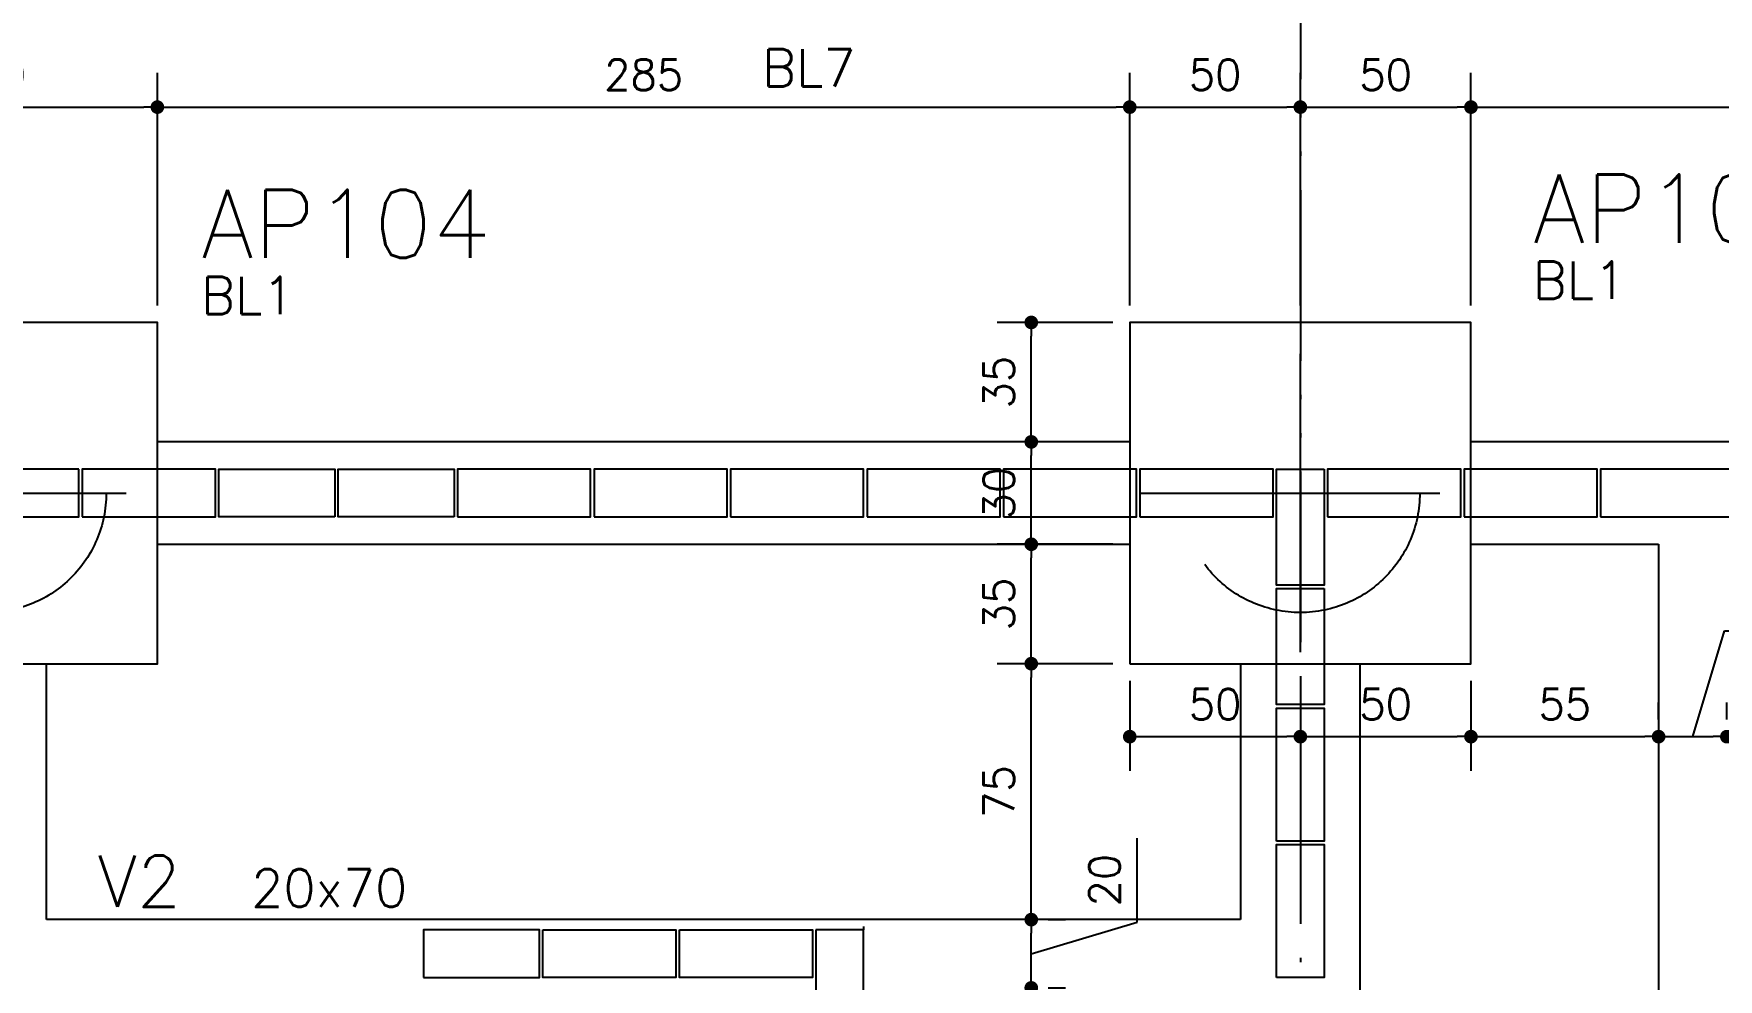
# Model space of a CAD drawing. Extents: x -15987 to 10953, y -16747 to -1189.
# Drawn here: x 2095.3 to 2589, y -15164.1 to -14887 of the extents above; entities that cross this region are included whole.
import ezdxf

# ---------------------------------------------------------------- set-up
doc = ezdxf.new("R2010")
doc.units = 0
doc.header["$LTSCALE"] = 25
doc.linetypes.add('ESTILO_TQS_0002', pattern=[0.4, 0.1, -0.3])
doc.linetypes.add('ESTILO_TQS_0004', pattern=[3.3, 2, -0.4, 0.05, -0.4, 0.05, -0.4])
for name, color, linetype in [('228', 7, 'Continuous'), ('72', 7, 'Continuous'), ('BLOCO', 3, 'Continuous'), ('COTA', 1, 'Continuous'), ('EIXOS', 1, 'ESTILO_TQS_0004'), ('ESTACA', 1, 'ESTILO_TQS_0002'), ('P-D', 2, 'Continuous'), ('PROJ', 252, 'Continuous'), ('VIG-D', 2, 'Continuous'), ('VIG-N', 4, 'Continuous'), ('VIGA', 3, 'Continuous')]:
    doc.layers.add(name, color=color, linetype=linetype)
doc.styles.add('COTA', font='romans.shx')
doc.styles.get("Standard").update_dxf_attribs({"font": 'romans.shx'})
doc.dimstyles.new('forma', dxfattribs={"dimscale": 5, "dimtxt": 1.8, "dimasz": 0.8, "dimexe": 2, "dimexo": 1, "dimgap": 1, "dimtad": 1, "dimdec": 1, "dimzin": 9, "dimtxsty": 'COTA', "dimblk1": 'DOT', "dimblk2": 'DOT', "dimsah": 1, "dimcen": 0, "dimdle": 1, "dimclrd": 256, "dimclre": 256, "dimclrt": 2, "dimadec": 0, "dimazin": 0, "dimtfac": 1, "dimtdec": 0, "dimtmove": 0, "dimatfit": 3, "dimfxl": 1, "dimtolj": 1, "dimtzin": 0, "dimarcsym": 0})

# ---------------------------------------------------------------- blocks, each defined once
blk = doc.blocks.new('_EST70')
at = {"layer": 'ESTACA', "linetype": 'ESTILO_TQS_0002'}
for p, q in [((0, -1.333), (0, 1.333)), ((-1.333, 0), (1.333, 0))]:
    blk.add_line(p, q, dxfattribs=at)
blk.add_circle((0, 0), 1, dxfattribs=at)
blk = doc.blocks.new('INFERIOR')
at = {"layer": 'PROJ'}
blk.add_line((29293.52, 8592.94), (29293.52, 8591.94), dxfattribs=at)
for points in [[(29063.52, 8726.94), (29009.52, 8726.94), (29009.52, 8712.94), (29063.52, 8712.94), (29063.52, 8726.94)], [(29064.52, 8712.94), (29103.52, 8712.94), (29103.52, 8726.94), (29064.52, 8726.94), (29064.52, 8712.94)], [(29138.52, 8712.94), (29104.52, 8712.94), (29104.52, 8726.94), (29138.52, 8726.94), (29138.52, 8712.94)], [(29173.52, 8712.94), (29139.52, 8712.94), (29139.52, 8726.94), (29173.52, 8726.94), (29173.52, 8712.94)], [(29174.52, 8712.94), (29213.52, 8712.94), (29213.52, 8726.94), (29174.52, 8726.94), (29174.52, 8712.94)], [(29214.52, 8712.94), (29253.52, 8712.94), (29253.52, 8726.94), (29214.52, 8726.94), (29214.52, 8712.94)], [(29254.52, 8712.94), (29293.52, 8712.94), (29293.52, 8726.94), (29254.52, 8726.94), (29254.52, 8712.94)], [(29294.52, 8712.94), (29333.52, 8712.94), (29333.52, 8726.94), (29294.52, 8726.94), (29294.52, 8712.94)], [(29334.52, 8712.94), (29373.52, 8712.94), (29373.52, 8726.94), (29334.52, 8726.94), (29334.52, 8712.94)], [(29374.52, 8712.94), (29413.52, 8712.94), (29413.52, 8726.94), (29374.52, 8726.94), (29374.52, 8712.94)], [(29428.52, 8726.94), (29428.52, 8692.94), (29414.52, 8692.94), (29414.52, 8726.94), (29428.52, 8726.94)], [(29429.52, 8712.94), (29468.52, 8712.94), (29468.52, 8726.94), (29429.52, 8726.94), (29429.52, 8712.94)], [(29469.52, 8712.94), (29508.52, 8712.94), (29508.52, 8726.94), (29469.52, 8726.94), (29469.52, 8712.94)], [(29509.52, 8712.94), (29548.52, 8712.94), (29548.52, 8726.94), (29509.52, 8726.94), (29509.52, 8712.94)], [(29428.52, 8691.94), (29428.52, 8657.94), (29414.52, 8657.94), (29414.52, 8691.94), (29428.52, 8691.94)], [(29414.52, 8617.94), (29414.52, 8656.94), (29428.52, 8656.94), (29428.52, 8617.94), (29414.52, 8617.94)], [(29414.52, 8577.94), (29414.52, 8616.94), (29428.52, 8616.94), (29428.52, 8577.94), (29414.52, 8577.94)], [(29164.52, 8577.94), (29198.52, 8577.94), (29198.52, 8591.94), (29164.52, 8591.94), (29164.52, 8577.94)], [(29199.52, 8591.94), (29238.52, 8591.94), (29238.52, 8577.94), (29199.52, 8577.94), (29199.52, 8591.94)], [(29239.52, 8591.94), (29278.52, 8591.94), (29278.52, 8577.94), (29239.52, 8577.94), (29239.52, 8591.94)], [(29279.52, 8591.94), (29279.52, 8557.94), (29293.52, 8557.94), (29293.52, 8591.94), (29279.52, 8591.94)]]:
    blk.add_lwpolyline(points, dxfattribs=at)
blk = doc.blocks.new('_Dot')
at = {"color": 0, "linetype": 'ByBlock', "lineweight": -2}
blk.add_line((-0.5, 0), (-1, 0), dxfattribs=at)
at = {"color": 0, "linetype": 'ByBlock', "const_width": 0.5}
blk.add_lwpolyline([(-0.25, 0, 1), (0.25, 0, 1)], format="xyb", close=True, dxfattribs=at)
blk = doc.blocks.new('*D96')
at = {"layer": 'COTA', "lineweight": -2, "transparency": 16777216}
for p, q in [((2031.52, -14966.6), (2031.52, -14898.5)), ((2131.52, -14966.6), (2131.52, -14898.5)), ((2035.52, -14908.5), (2127.52, -14908.5))]:
    blk.add_line(p, q, dxfattribs=at)
at = {"layer": 'Defpoints', "color": 0, "transparency": 16777216}
for p in [(2131.52, -14908.5), (2031.52, -14971.6), (2131.52, -14971.6)]:
    blk.add_point(p, dxfattribs=at)
at = {"layer": 'COTA', "lineweight": -2, "transparency": 16777216, "xscale": 4, "yscale": 4, "zscale": 4, "rotation": 180}
blk.add_blockref('_Dot', (2031.52, -14908.5), dxfattribs=at)
at = {"layer": 'COTA', "lineweight": -2, "transparency": 16777216, "xscale": 4, "yscale": 4, "zscale": 4}
blk.add_blockref('_Dot', (2131.52, -14908.5), dxfattribs=at)
at = {"layer": 'COTA', "color": 2, "transparency": 16777216, "insert": (2081.52, -14899), "char_height": 9, "attachment_point": 5, "style": 'COTA'}
blk.add_mtext('\\A1;100 ', dxfattribs=at)
blk = doc.blocks.new('*D97')
at = {"layer": 'COTA', "lineweight": -2, "transparency": 16777216}
for p, q in [((2131.52, -14966.6), (2131.52, -14898.5)), ((2416.52, -14966.6), (2416.52, -14898.5)), ((2135.52, -14908.5), (2412.52, -14908.5))]:
    blk.add_line(p, q, dxfattribs=at)
at = {"layer": 'Defpoints', "color": 0, "transparency": 16777216}
for p in [(2416.52, -14908.5), (2131.52, -14971.6), (2416.52, -14971.6)]:
    blk.add_point(p, dxfattribs=at)
at = {"layer": 'COTA', "lineweight": -2, "transparency": 16777216, "xscale": 4, "yscale": 4, "zscale": 4, "rotation": 180}
blk.add_blockref('_Dot', (2131.52, -14908.5), dxfattribs=at)
at = {"layer": 'COTA', "lineweight": -2, "transparency": 16777216, "xscale": 4, "yscale": 4, "zscale": 4}
blk.add_blockref('_Dot', (2416.52, -14908.5), dxfattribs=at)
at = {"layer": 'COTA', "color": 2, "transparency": 16777216, "insert": (2274.02, -14899), "char_height": 9, "attachment_point": 5, "style": 'COTA'}
blk.add_mtext('\\A1;285 ', dxfattribs=at)
blk = doc.blocks.new('*D98')
at = {"layer": 'COTA', "lineweight": -2, "transparency": 16777216}
for p, q in [((2416.52, -14966.6), (2416.52, -14898.5)), ((2466.52, -14966.6), (2466.52, -14898.5)), ((2420.52, -14908.5), (2462.52, -14908.5))]:
    blk.add_line(p, q, dxfattribs=at)
at = {"layer": 'Defpoints', "color": 0, "transparency": 16777216}
for p in [(2466.52, -14908.5), (2416.52, -14971.6), (2466.52, -14971.6)]:
    blk.add_point(p, dxfattribs=at)
at = {"layer": 'COTA', "lineweight": -2, "transparency": 16777216, "xscale": 4, "yscale": 4, "zscale": 4, "rotation": 180}
blk.add_blockref('_Dot', (2416.52, -14908.5), dxfattribs=at)
at = {"layer": 'COTA', "lineweight": -2, "transparency": 16777216, "xscale": 4, "yscale": 4, "zscale": 4}
blk.add_blockref('_Dot', (2466.52, -14908.5), dxfattribs=at)
at = {"layer": 'COTA', "color": 2, "transparency": 16777216, "insert": (2441.52, -14899), "char_height": 9, "attachment_point": 5, "style": 'COTA'}
blk.add_mtext('\\A1;50 ', dxfattribs=at)
blk = doc.blocks.new('*D99')
at = {"layer": 'COTA', "lineweight": -2, "transparency": 16777216}
for p, q in [((2466.52, -14966.6), (2466.52, -14898.5)), ((2516.52, -14966.6), (2516.52, -14898.5)), ((2470.52, -14908.5), (2512.52, -14908.5))]:
    blk.add_line(p, q, dxfattribs=at)
at = {"layer": 'Defpoints', "color": 0, "transparency": 16777216}
for p in [(2516.52, -14908.5), (2466.52, -14971.6), (2516.52, -14971.6)]:
    blk.add_point(p, dxfattribs=at)
at = {"layer": 'COTA', "lineweight": -2, "transparency": 16777216, "xscale": 4, "yscale": 4, "zscale": 4, "rotation": 180}
blk.add_blockref('_Dot', (2466.52, -14908.5), dxfattribs=at)
at = {"layer": 'COTA', "lineweight": -2, "transparency": 16777216, "xscale": 4, "yscale": 4, "zscale": 4}
blk.add_blockref('_Dot', (2516.52, -14908.5), dxfattribs=at)
at = {"layer": 'COTA', "color": 2, "transparency": 16777216, "insert": (2491.52, -14899), "char_height": 9, "attachment_point": 5, "style": 'COTA'}
blk.add_mtext('\\A1;50 ', dxfattribs=at)
blk = doc.blocks.new('*D100')
at = {"layer": 'COTA', "lineweight": -2, "transparency": 16777216}
for p, q in [((2516.52, -14966.6), (2516.52, -14898.5)), ((2814.02, -14966.6), (2814.02, -14898.5)), ((2520.52, -14908.5), (2810.02, -14908.5))]:
    blk.add_line(p, q, dxfattribs=at)
at = {"layer": 'Defpoints', "color": 0, "transparency": 16777216}
for p in [(2814.02, -14908.5), (2516.52, -14971.6), (2814.02, -14971.6)]:
    blk.add_point(p, dxfattribs=at)
at = {"layer": 'COTA', "lineweight": -2, "transparency": 16777216, "xscale": 4, "yscale": 4, "zscale": 4, "rotation": 180}
blk.add_blockref('_Dot', (2516.52, -14908.5), dxfattribs=at)
at = {"layer": 'COTA', "lineweight": -2, "transparency": 16777216, "xscale": 4, "yscale": 4, "zscale": 4}
blk.add_blockref('_Dot', (2814.02, -14908.5), dxfattribs=at)
at = {"layer": 'COTA', "color": 2, "transparency": 16777216, "insert": (2665.27, -14898.14), "char_height": 9, "attachment_point": 5, "style": 'COTA'}
blk.add_mtext('\\A1;297,5 ', dxfattribs=at)
blk = doc.blocks.new('*D302')
at = {"layer": 'COTA', "lineweight": -2, "transparency": 16777216}
for p, q in [((2418.65, -15147.3), (2418.65, -15122.73)), ((2387.65, -15156.6), (2418.65, -15147.3)), ((2392.65, -15146.6), (2397.65, -15146.6)), ((2387.65, -15162.6), (2387.65, -15150.6)), ((2392.65, -15166.6), (2397.65, -15166.6))]:
    blk.add_line(p, q, dxfattribs=at)
at = {"layer": 'Defpoints', "color": 0, "transparency": 16777216}
for p in [(2387.65, -15146.6), (2387.65, -15146.6), (2387.65, -15166.6)]:
    blk.add_point(p, dxfattribs=at)
at = {"layer": 'COTA', "lineweight": -2, "transparency": 16777216, "xscale": 4, "yscale": 4, "zscale": 4}
for p, rotation in [((2387.65, -15146.6), 90), ((2387.65, -15166.6), 270)]:
    blk.add_blockref('_Dot', p, dxfattribs=dict(at, rotation=rotation))
at = {"layer": 'COTA', "color": 2, "transparency": 16777216, "insert": (2409.15, -15135.01), "char_height": 9, "attachment_point": 5, "rotation": 90, "style": 'COTA'}
blk.add_mtext('\\A1;20 ', dxfattribs=at)
blk = doc.blocks.new('*D303')
at = {"layer": 'COTA', "lineweight": -2, "transparency": 16777216}
for p, q in [((2411.52, -15071.6), (2377.65, -15071.6)), ((2387.65, -15142.6), (2387.65, -15075.6)), ((2392.65, -15146.6), (2397.65, -15146.6))]:
    blk.add_line(p, q, dxfattribs=at)
at = {"layer": 'Defpoints', "color": 0, "transparency": 16777216}
for p in [(2387.65, -15071.6), (2416.52, -15071.6), (2387.65, -15146.6)]:
    blk.add_point(p, dxfattribs=at)
at = {"layer": 'COTA', "lineweight": -2, "transparency": 16777216, "xscale": 4, "yscale": 4, "zscale": 4}
for p, rotation in [((2387.65, -15071.6), 90), ((2387.65, -15146.6), 270)]:
    blk.add_blockref('_Dot', p, dxfattribs=dict(at, rotation=rotation))
at = {"layer": 'COTA', "color": 2, "transparency": 16777216, "insert": (2378.15, -15109.1), "char_height": 9, "attachment_point": 5, "rotation": 90, "style": 'COTA'}
blk.add_mtext('\\A1;75 ', dxfattribs=at)
blk = doc.blocks.new('*D304')
at = {"layer": 'COTA', "lineweight": -2, "transparency": 16777216}
for p, q in [((2411.52, -15036.6), (2377.65, -15036.6)), ((2387.65, -15067.6), (2387.65, -15040.6)), ((2411.52, -15071.6), (2377.65, -15071.6))]:
    blk.add_line(p, q, dxfattribs=at)
at = {"layer": 'Defpoints', "color": 0, "transparency": 16777216}
for p in [(2387.65, -15036.6), (2416.52, -15036.6), (2416.52, -15071.6)]:
    blk.add_point(p, dxfattribs=at)
at = {"layer": 'COTA', "lineweight": -2, "transparency": 16777216, "xscale": 4, "yscale": 4, "zscale": 4}
for p, rotation in [((2387.65, -15036.6), 90), ((2387.65, -15071.6), 270)]:
    blk.add_blockref('_Dot', p, dxfattribs=dict(at, rotation=rotation))
at = {"layer": 'COTA', "color": 2, "transparency": 16777216, "insert": (2378.15, -15054.1), "char_height": 9, "attachment_point": 5, "rotation": 90, "style": 'COTA'}
blk.add_mtext('\\A1;35 ', dxfattribs=at)
blk = doc.blocks.new('*D305')
at = {"layer": 'COTA', "lineweight": -2, "transparency": 16777216}
for p, q in [((2411.52, -15006.6), (2377.65, -15006.6)), ((2387.65, -15032.6), (2387.65, -15010.6)), ((2411.52, -15036.6), (2377.65, -15036.6))]:
    blk.add_line(p, q, dxfattribs=at)
at = {"layer": 'Defpoints', "color": 0, "transparency": 16777216}
for p in [(2387.65, -15006.6), (2416.52, -15006.6), (2416.52, -15036.6)]:
    blk.add_point(p, dxfattribs=at)
at = {"layer": 'COTA', "lineweight": -2, "transparency": 16777216, "xscale": 4, "yscale": 4, "zscale": 4}
for p, rotation in [((2387.65, -15006.6), 90), ((2387.65, -15036.6), 270)]:
    blk.add_blockref('_Dot', p, dxfattribs=dict(at, rotation=rotation))
at = {"layer": 'COTA', "color": 2, "transparency": 16777216, "insert": (2378.15, -15021.6), "char_height": 9, "attachment_point": 5, "rotation": 90, "style": 'COTA'}
blk.add_mtext('\\A1;30 ', dxfattribs=at)
blk = doc.blocks.new('*D306')
at = {"layer": 'COTA', "lineweight": -2, "transparency": 16777216}
for p, q in [((2411.52, -14971.6), (2377.65, -14971.6)), ((2387.65, -15002.6), (2387.65, -14975.6)), ((2411.52, -15006.6), (2377.65, -15006.6))]:
    blk.add_line(p, q, dxfattribs=at)
at = {"layer": 'Defpoints', "color": 0, "transparency": 16777216}
for p in [(2387.65, -14971.6), (2416.52, -14971.6), (2416.52, -15006.6)]:
    blk.add_point(p, dxfattribs=at)
at = {"layer": 'COTA', "lineweight": -2, "transparency": 16777216, "xscale": 4, "yscale": 4, "zscale": 4}
for p, rotation in [((2387.65, -14971.6), 90), ((2387.65, -15006.6), 270)]:
    blk.add_blockref('_Dot', p, dxfattribs=dict(at, rotation=rotation))
at = {"layer": 'COTA', "color": 2, "transparency": 16777216, "insert": (2378.15, -14989.1), "char_height": 9, "attachment_point": 5, "rotation": 90, "style": 'COTA'}
blk.add_mtext('\\A1;35 ', dxfattribs=at)
blk = doc.blocks.new('*D344')
at = {"layer": 'COTA', "lineweight": -2, "transparency": 16777216}
for p, q in [((2416.52, -15076.6), (2416.52, -15102.98)), ((2466.52, -15076.6), (2466.52, -15102.98)), ((2420.52, -15092.98), (2462.52, -15092.98))]:
    blk.add_line(p, q, dxfattribs=at)
at = {"layer": 'Defpoints', "color": 0, "transparency": 16777216}
for p in [(2416.52, -15071.6), (2466.52, -15071.6), (2466.52, -15092.98)]:
    blk.add_point(p, dxfattribs=at)
at = {"layer": 'COTA', "lineweight": -2, "transparency": 16777216, "xscale": 4, "yscale": 4, "zscale": 4, "rotation": 180}
blk.add_blockref('_Dot', (2416.52, -15092.98), dxfattribs=at)
at = {"layer": 'COTA', "lineweight": -2, "transparency": 16777216, "xscale": 4, "yscale": 4, "zscale": 4}
blk.add_blockref('_Dot', (2466.52, -15092.98), dxfattribs=at)
at = {"layer": 'COTA', "color": 2, "transparency": 16777216, "insert": (2441.52, -15083.48), "char_height": 9, "attachment_point": 5, "style": 'COTA'}
blk.add_mtext('\\A1;50 ', dxfattribs=at)
blk = doc.blocks.new('*D345')
at = {"layer": 'COTA', "lineweight": -2, "transparency": 16777216}
for p, q in [((2466.52, -15076.6), (2466.52, -15102.98)), ((2516.52, -15076.6), (2516.52, -15102.98)), ((2470.52, -15092.98), (2512.52, -15092.98))]:
    blk.add_line(p, q, dxfattribs=at)
at = {"layer": 'Defpoints', "color": 0, "transparency": 16777216}
for p in [(2466.52, -15071.6), (2516.52, -15071.6), (2516.52, -15092.98)]:
    blk.add_point(p, dxfattribs=at)
at = {"layer": 'COTA', "lineweight": -2, "transparency": 16777216, "xscale": 4, "yscale": 4, "zscale": 4, "rotation": 180}
blk.add_blockref('_Dot', (2466.52, -15092.98), dxfattribs=at)
at = {"layer": 'COTA', "lineweight": -2, "transparency": 16777216, "xscale": 4, "yscale": 4, "zscale": 4}
blk.add_blockref('_Dot', (2516.52, -15092.98), dxfattribs=at)
at = {"layer": 'COTA', "color": 2, "transparency": 16777216, "insert": (2491.52, -15083.48), "char_height": 9, "attachment_point": 5, "style": 'COTA'}
blk.add_mtext('\\A1;50 ', dxfattribs=at)
blk = doc.blocks.new('*D346')
at = {"layer": 'COTA', "lineweight": -2, "transparency": 16777216}
for p, q in [((2516.52, -15076.6), (2516.52, -15102.98)), ((2571.52, -15087.98), (2571.52, -15082.98)), ((2520.52, -15092.98), (2567.52, -15092.98))]:
    blk.add_line(p, q, dxfattribs=at)
at = {"layer": 'Defpoints', "color": 0, "transparency": 16777216}
for p in [(2516.52, -15071.6), (2571.52, -15092.98), (2571.52, -15092.98)]:
    blk.add_point(p, dxfattribs=at)
at = {"layer": 'COTA', "lineweight": -2, "transparency": 16777216, "xscale": 4, "yscale": 4, "zscale": 4, "rotation": 180}
blk.add_blockref('_Dot', (2516.52, -15092.98), dxfattribs=at)
at = {"layer": 'COTA', "lineweight": -2, "transparency": 16777216, "xscale": 4, "yscale": 4, "zscale": 4}
blk.add_blockref('_Dot', (2571.52, -15092.98), dxfattribs=at)
at = {"layer": 'COTA', "color": 2, "transparency": 16777216, "insert": (2544.02, -15083.48), "char_height": 9, "attachment_point": 5, "style": 'COTA'}
blk.add_mtext('\\A1;55 ', dxfattribs=at)
blk = doc.blocks.new('*D347')
at = {"layer": 'COTA', "lineweight": -2, "transparency": 16777216}
for p, q in [((2581.52, -15092.98), (2590.82, -15061.98)), ((2590.82, -15061.98), (2615.39, -15061.98)), ((2571.52, -15087.98), (2571.52, -15082.98)), ((2591.52, -15087.98), (2591.52, -15082.98)), ((2575.52, -15092.98), (2587.52, -15092.98))]:
    blk.add_line(p, q, dxfattribs=at)
at = {"layer": 'Defpoints', "color": 0, "transparency": 16777216}
for p in [(2571.52, -15092.98), (2591.52, -15092.98), (2591.52, -15092.98)]:
    blk.add_point(p, dxfattribs=at)
at = {"layer": 'COTA', "lineweight": -2, "transparency": 16777216, "xscale": 4, "yscale": 4, "zscale": 4, "rotation": 180}
blk.add_blockref('_Dot', (2571.52, -15092.98), dxfattribs=at)
at = {"layer": 'COTA', "lineweight": -2, "transparency": 16777216, "xscale": 4, "yscale": 4, "zscale": 4}
blk.add_blockref('_Dot', (2591.52, -15092.98), dxfattribs=at)
at = {"layer": 'COTA', "color": 2, "transparency": 16777216, "insert": (2603.1, -15052.48), "char_height": 9, "attachment_point": 5, "style": 'COTA'}
blk.add_mtext('\\A1;20 ', dxfattribs=at)

msp = doc.modelspace()

# ---------------------------------------------------------------- linework, layer by layer
at = {"layer": 'BLOCO', "linetype": 'Continuous'}
for points in [[(2031.52, -15071.6), (2131.52, -15071.6), (2131.52, -14971.6), (2031.52, -14971.6), (2031.52, -15071.6)], [(2416.52, -15071.6), (2516.52, -15071.6), (2516.52, -14971.6), (2416.52, -14971.6), (2416.52, -15071.6)]]:
    msp.add_lwpolyline(points, dxfattribs=at)
at = {"layer": 'EIXOS'}
msp.add_line((2466.52, -14520.3), (2466.52, -16620.71), dxfattribs=at)
at = {"layer": 'VIGA'}
for p, q in [((2416.52, -15006.6), (2131.52, -15006.6)), ((2581.52, -15006.6), (2516.52, -15006.6)), ((2681.52, -15006.6), (2581.52, -15006.6)), ((2131.52, -15036.6), (2416.52, -15036.6)), ((2516.52, -15036.6), (2571.52, -15036.6)), ((2571.52, -15036.6), (2571.52, -15456.6)), ((2099.02, -15146.6), (2099.02, -15071.6)), ((2449.02, -15071.6), (2449.02, -15146.6)), ((2484.02, -15156.6), (2484.02, -15071.6)), ((2216.52, -15146.6), (2099.02, -15146.6)), ((2331.52, -15146.6), (2216.52, -15146.6)), ((2449.02, -15146.6), (2331.52, -15146.6)), ((2484.02, -15231.57), (2484.02, -15156.6))]:
    msp.add_line(p, q, dxfattribs=at)

# ---------------------------------------------------------------- block references
at = {"layer": '228', "linetype": 'Continuous', "xscale": 35, "yscale": 35}
for p in [(2081.52, -15021.6), (2466.52, -15021.6)]:
    msp.add_blockref('_EST70', p, dxfattribs=at)
at = {"layer": 'COTA'}
msp.add_blockref('INFERIOR', (-26955.01, -23741.54), dxfattribs=at)

# ---------------------------------------------------------------- texts
at = {"layer": '72', "linetype": 'Continuous'}
for s, p in [('AP105', (2534.67, -14948.22)), ('AP104', (2144.36, -14952.69))]:
    msp.add_text(s, height=20, dxfattribs=at).set_placement(p)
at = {"layer": 'P-D', "linetype": 'Continuous'}
for s, p in [('BL7', (2308.79, -14902.48, 0.02)), ('BL1', (2534.67, -14964.72)), ('BL1', (2144.36, -14969.19))]:
    msp.add_text(s, height=11, dxfattribs=at).set_placement(p)
at = {"layer": 'VIG-D', "linetype": 'Continuous'}
msp.add_text('20x70', height=11, dxfattribs=at).set_placement((2159.02, -15142.85))
at = {"layer": 'VIG-N', "linetype": 'Continuous'}
msp.add_text('V2', height=15, dxfattribs=at).set_placement((2114.02, -15142.85))

# ---------------------------------------------------------------- dimensions: what is measured, and where the dimension line sits
at = {"layer": 'COTA'}
for base, p1, p2, override, picture, middle in [((2131.52, -14908.5), (2031.52, -14971.6), (2131.52, -14971.6), {"dimpost": ' ', "dimtmove": 1}, '*D96', (2081.52, -14899)), ((2416.52, -14908.5), (2131.52, -14971.6), (2416.52, -14971.6), {"dimpost": ' ', "dimtmove": 1}, '*D97', (2274.02, -14899)), ((2466.52, -14908.5), (2416.52, -14971.6), (2466.52, -14971.6), {"dimpost": ' ', "dimtmove": 1}, '*D98', (2441.52, -14899)), ((2516.52, -14908.5), (2466.52, -14971.6), (2516.52, -14971.6), {"dimpost": ' ', "dimtmove": 1}, '*D99', (2491.52, -14899)), ((2814.02, -14908.5), (2516.52, -14971.6), (2814.02, -14971.6), {"dimpost": ' ', "dimtmove": 1}, '*D100', (2665.27, -14898.14)), ((2591.52, -15092.98), (2571.52, -15092.98), (2591.52, -15092.98), {"dimpost": ' ', "dimtmove": 1}, '*D347', (2595.82, -15052.48)), ((2466.52, -15092.98), (2416.52, -15071.6), (2466.52, -15071.6), {"dimpost": ' '}, '*D344', (2441.52, -15083.48)), ((2516.52, -15092.98), (2466.52, -15071.6), (2516.52, -15071.6), {"dimpost": ' ', "dimtmove": 1}, '*D345', (2491.52, -15083.48)), ((2571.52, -15092.98), (2516.52, -15071.6), (2571.52, -15092.98), {"dimpost": ' ', "dimtmove": 1}, '*D346', (2544.02, -15083.48))]:
    dim = msp.add_linear_dim(base=base, p1=p1, p2=p2, dimstyle='forma', override=override, dxfattribs=at)
    dim.commit()
    dim.dimension.update_dxf_attribs({"geometry": picture, "text_midpoint": middle})
for base, p1, p2, picture, middle in [((2387.65, -14971.6), (2416.52, -15006.6), (2416.52, -14971.6), '*D306', (2378.15, -14989.1)), ((2387.65, -15006.6), (2416.52, -15036.6), (2416.52, -15006.6), '*D305', (2378.15, -15021.6)), ((2387.65, -15036.6), (2416.52, -15071.6), (2416.52, -15036.6), '*D304', (2378.15, -15054.1)), ((2387.65, -15071.6), (2387.65, -15146.6), (2416.52, -15071.6), '*D303', (2378.15, -15109.1)), ((2387.65, -15146.6), (2387.65, -15166.6), (2387.65, -15146.6), '*D302', (2409.15, -15142.3))]:
    dim = msp.add_linear_dim(base=base, p1=p1, p2=p2, angle=90, dimstyle='forma', override={"dimpost": ' ', "dimtmove": 1}, dxfattribs=at)
    dim.commit()
    dim.dimension.update_dxf_attribs({"geometry": picture, "text_midpoint": middle})

doc.saveas('drawing.dxf')
